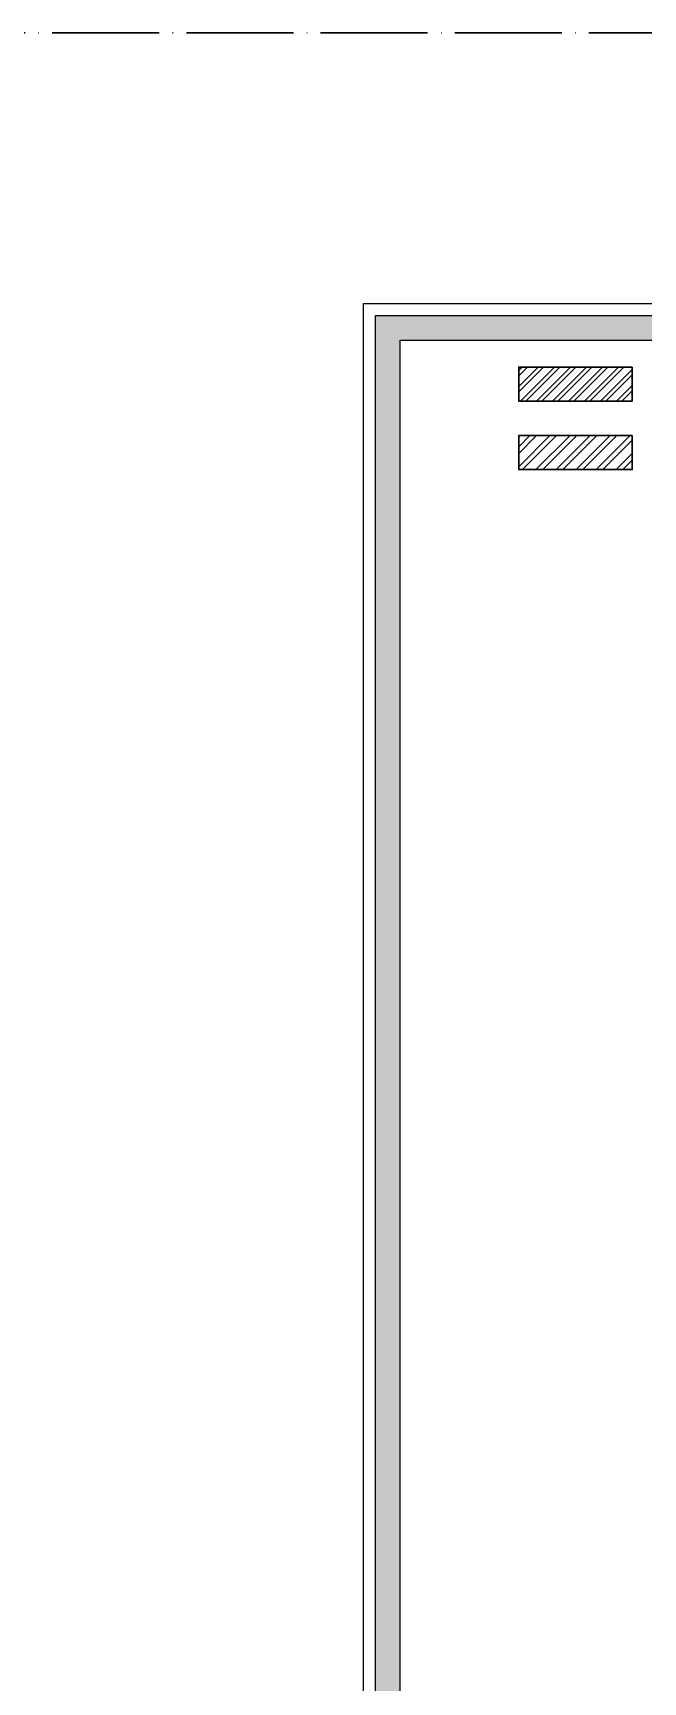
# Model space of a CAD drawing. Header units: millimetres. Extents: x 56222 to 3066687, y -650199 to -121287.
# Drawn here: x 149117.2 to 149254.1, y -178920.6 to -178550.5 of the extents above; entities that cross this region are included whole.
import ezdxf

# ---------------------------------------------------------------- set-up
doc = ezdxf.new("R2010")
doc.units = ezdxf.units.MM
doc.header["$MEASUREMENT"] = 0
doc.linetypes.add('ACAD_ISO04W100', pattern=[30, 24, -3, 0, -3])
for name, color, linetype, lineweight in [('ELEVATION ( SPIRAL STAIR )', 250, 'Continuous', 9), ('GROUND FLOOR  ( PLINE )', 251, 'Continuous', 30), ('NAME PLATE', 7, 'Continuous', 25), ('X_PLOT', 1, 'Continuous', 9)]:
    doc.layers.add(name, color=color, linetype=linetype, lineweight=lineweight)

# ---------------------------------------------------------------- blocks, each defined once
blk = doc.blocks.new('LAYOUT FILE')
at = {"layer": 'NAME PLATE', "true_color": 0xd39e00}
h = blk.add_hatch(color=42, dxfattribs=at)
h.paths.add_polyline_path([(3346889.83, -513806.18), (3346889.83, -514260.7), (3347535.56, -514260.7), (3347535.56, -513806.18)])
h.paths.add_polyline_path([(3346894.36, -513810.71), (3347531.03, -513810.71), (3347531.03, -514256.17), (3346894.36, -514256.17)], flags=16)
at = {"layer": 'NAME PLATE', "color": 42, "true_color": 0xd39e00}
for points in [[(3346887.56, -513803.91), (3347537.83, -513803.91), (3347537.83, -514262.96), (3346887.56, -514262.96)], [(3346889.83, -513806.18), (3347535.56, -513806.18), (3347535.56, -514260.7), (3346889.83, -514260.7)], [(3346894.36, -513810.71), (3347531.03, -513810.71), (3347531.03, -514256.17), (3346894.36, -514256.17)]]:
    blk.add_lwpolyline(points, close=True, dxfattribs=at)

msp = doc.modelspace()

# ---------------------------------------------------------------- hatches: boundary and pattern name
at = {"layer": 'ELEVATION ( SPIRAL STAIR )', "lineweight": 5}
h = msp.add_hatch(dxfattribs=at)
h.set_pattern_fill('ANSI32', color=2, scale=8.479723)
h.set_pattern_definition([(45, (-108507.822, 110693.4853), (-2.24852616, 2.24852616), []), (45, (-108506.3228, 110693.4853), (-2.24852616, 2.24852616), [])])
h.paths.add_polyline_path([(149251.6582, -178640.8963), (149226.219, -178640.8963), (149226.219, -178648.5281), (149251.6582, -178648.5281)])
at = {"layer": 'GROUND FLOOR  ( PLINE )', "lineweight": 5}
h = msp.add_hatch(dxfattribs=at)
h.set_pattern_fill('ANSI32', color=3, scale=6.783779)
h.set_pattern_definition([(45, (-108507.8218, 110693.4853), (-1.798820929, 1.798820929), []), (45, (-108506.6226, 110693.4853), (-1.798820929, 1.798820929), [])])
h.paths.add_polyline_path([(149251.6582, -178625.5231), (149226.219, -178625.5231), (149226.219, -178633.1549), (149251.6582, -178633.1549)])

# ---------------------------------------------------------------- linework, layer by layer
at = {"layer": 'ELEVATION ( SPIRAL STAIR )', "color": 2, "lineweight": 30, "elevation": -0.1256}
msp.add_lwpolyline([(149251.6582, -178640.8963), (149226.219, -178640.8963), (149226.219, -178648.5281), (149251.6582, -178648.5281)], close=True, dxfattribs=at)
at = {"layer": 'GROUND FLOOR  ( PLINE )', "color": 3, "elevation": -0.1256}
msp.add_lwpolyline([(149251.6582, -178625.5231), (149226.219, -178625.5231), (149226.219, -178633.1549), (149251.6582, -178633.1549)], close=True, dxfattribs=at)
at = {"layer": 'X_PLOT', "linetype": 'ACAD_ISO04W100', "lineweight": 30}
msp.add_lwpolyline([(150048.5596, -178550.5417), (147265.6745, -178550.5417), (147265.6745, -179203.5992), (150048.5596, -179203.5992)], close=True, dxfattribs=at)

# ---------------------------------------------------------------- block references
at = {"layer": 'NAME PLATE', "lineweight": 0, "xscale": 1.209046105522275, "yscale": 1.209046105522275, "zscale": 1.209046105522275}
msp.add_blockref('LAYOUT FILE', (-3897350.0292, 442601.4012), dxfattribs=at)

doc.saveas('drawing.dxf')
